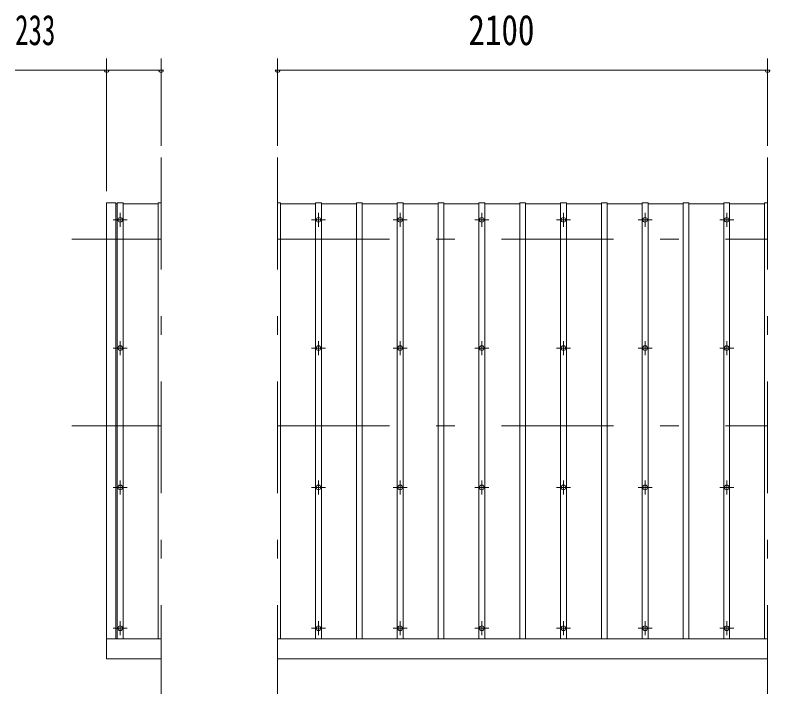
# Model space of a CAD drawing. Units: millimetres, scale not verified. Extents: x -23352 to 23352, y -10500 to 10500.
# Drawn here: x -18766 to -15531, y 6538 to 9448 of the extents above; entities that cross this region are included whole.
import ezdxf
from ezdxf.enums import TextEntityAlignment as Align

# ---------------------------------------------------------------- set-up
doc = ezdxf.new("R2010")
doc.units = ezdxf.units.MM
doc.header["$LTSCALE"] = 40
doc.linetypes.add('USER3', pattern=[24, 12, -5, 2, -5])
for name, color, linetype, lineweight in [('0-2_1-0BOLD', 7, 'Continuous', 18), ('0-3_1-2CENTER', 3, 'USER3', 18), ('0-4_1-4THIN', 4, 'Continuous', 18), ('0-5_1-5DIM', 3, 'Continuous', 18)]:
    doc.layers.add(name, color=color, linetype=linetype, lineweight=lineweight)
doc.styles.add('ＭＳ ゴシック', font='')
doc.styles.get('ＭＳ ゴシック').set_extended_font_data('MS Gothic')

msp = doc.modelspace()

# ---------------------------------------------------------------- linework, layer by layer
at = {"layer": '0-2_1-0BOLD'}
for p, q in [((-18140.69, 6774.16), (-18373.69, 6774.16)), ((-15540.69, 6774.16), (-17640.69, 6774.16)), ((-18373.69, 6687.67), (-18140.69, 6687.67)), ((-17640.69, 6687.67), (-15540.69, 6687.67))]:
    msp.add_line(p, q, dxfattribs=at)
msp.add_lwpolyline([(-18333.69, 6774.16), (-18333.69, 8642.67), (-18373.69, 8642.67), (-18373.69, 6687.67)], dxfattribs=at)
for centre in [(-18315.69, 8570.29), (-17465.69, 8570.29), (-17465.69, 8570.29), (-17115.69, 8570.29), (-16765.69, 8570.29), (-16415.69, 8570.29), (-16065.69, 8570.29), (-16065.69, 8570.29), (-15715.69, 8570.29), (-18315.69, 8020.59), (-17465.69, 8020.59), (-17465.69, 8020.59), (-17115.69, 8020.59), (-16765.69, 8020.59), (-16415.69, 8020.59), (-16065.69, 8020.59), (-16065.69, 8020.59), (-15715.69, 8020.59), (-18315.69, 7422.81), (-17465.69, 7422.81), (-17465.69, 7422.81), (-17115.69, 7422.81), (-16765.69, 7422.81), (-16415.69, 7422.81), (-16065.69, 7422.81), (-16065.69, 7422.81), (-15715.69, 7422.81), (-18315.69, 6819.1), (-17465.69, 6819.1), (-17465.69, 6819.1), (-17115.69, 6819.1), (-16765.69, 6819.1), (-16415.69, 6819.1), (-16065.69, 6819.1), (-16065.69, 6819.1), (-15715.69, 6819.1)]:
    msp.add_circle(centre, 10, dxfattribs=at)
at = {"layer": '0-3_1-2CENTER'}
for p, q in [((-18140.69, 8837.68), (-18140.69, 6537.67)), ((-17640.69, 8837.68), (-17640.69, 6537.67)), ((-15540.69, 8837.68), (-15540.69, 6537.67)), ((-18315.69, 8600.28), (-18315.69, 8540.28)), ((-17465.69, 8540.28), (-17465.69, 8600.28)), ((-17465.69, 8600.28), (-17465.69, 8540.28)), ((-17115.69, 8540.28), (-17115.69, 8600.28)), ((-16765.69, 8600.28), (-16765.69, 8540.28)), ((-16415.69, 8600.28), (-16415.69, 8540.28)), ((-16065.69, 8540.28), (-16065.69, 8600.28)), ((-16065.69, 8600.28), (-16065.69, 8540.28)), ((-15715.69, 8600.28), (-15715.69, 8540.28)), ((-18345.69, 8570.29), (-18285.69, 8570.29)), ((-17495.69, 8570.29), (-17435.69, 8570.29)), ((-17085.69, 8570.29), (-17145.69, 8570.29)), ((-16795.69, 8570.29), (-16735.69, 8570.29)), ((-16445.69, 8570.29), (-16385.69, 8570.29)), ((-16095.69, 8570.29), (-16035.69, 8570.29)), ((-15745.69, 8570.29), (-15685.69, 8570.29)), ((-18523.69, 8487.67), (-18140.69, 8487.67)), ((-17640.69, 8487.67), (-15540.69, 8487.67)), ((-18315.69, 7990.59), (-18315.69, 8050.59)), ((-17465.69, 8050.59), (-17465.69, 7990.59)), ((-17465.69, 7990.59), (-17465.69, 8050.59)), ((-17115.69, 8050.59), (-17115.69, 7990.59)), ((-16765.69, 7990.59), (-16765.69, 8050.59)), ((-16415.69, 7990.59), (-16415.69, 8050.59)), ((-16065.69, 8050.59), (-16065.69, 7990.59)), ((-16065.69, 7990.59), (-16065.69, 8050.59)), ((-15715.69, 7990.59), (-15715.69, 8050.59)), ((-18285.69, 8020.59), (-18345.69, 8020.59)), ((-17435.69, 8020.59), (-17495.69, 8020.59)), ((-17085.69, 8020.59), (-17145.69, 8020.59)), ((-16795.69, 8020.59), (-16735.69, 8020.59)), ((-16445.69, 8020.59), (-16385.69, 8020.59)), ((-16035.69, 8020.59), (-16095.69, 8020.59)), ((-15745.69, 8020.59), (-15685.69, 8020.59)), ((-18523.69, 7687.67), (-18140.69, 7687.67)), ((-17640.69, 7687.67), (-15540.69, 7687.67)), ((-18315.69, 7392.8), (-18315.69, 7452.81)), ((-17465.69, 7452.81), (-17465.69, 7392.8)), ((-17465.69, 7392.8), (-17465.69, 7452.81)), ((-17115.69, 7452.81), (-17115.69, 7392.8)), ((-16765.69, 7392.8), (-16765.69, 7452.81)), ((-16415.69, 7392.8), (-16415.69, 7452.81)), ((-16065.69, 7452.81), (-16065.69, 7392.8)), ((-16065.69, 7392.8), (-16065.69, 7452.81)), ((-15715.69, 7392.8), (-15715.69, 7452.81)), ((-18285.69, 7422.81), (-18345.69, 7422.81)), ((-17435.69, 7422.81), (-17495.69, 7422.81)), ((-17085.69, 7422.81), (-17145.69, 7422.81)), ((-16795.69, 7422.81), (-16735.69, 7422.81)), ((-16445.69, 7422.81), (-16385.69, 7422.81)), ((-16035.69, 7422.81), (-16095.69, 7422.81)), ((-15745.69, 7422.81), (-15685.69, 7422.81)), ((-18315.69, 6849.1), (-18315.69, 6789.1)), ((-17465.69, 6849.1), (-17465.69, 6789.1)), ((-17465.69, 6789.1), (-17465.69, 6849.1)), ((-17115.69, 6849.1), (-17115.69, 6789.1)), ((-16765.69, 6789.1), (-16765.69, 6849.1)), ((-16415.69, 6789.1), (-16415.69, 6849.1)), ((-16065.69, 6849.1), (-16065.69, 6789.1)), ((-16065.69, 6789.1), (-16065.69, 6849.1)), ((-15715.69, 6789.1), (-15715.69, 6849.1)), ((-18285.69, 6819.1), (-18345.69, 6819.1)), ((-17495.69, 6819.1), (-17435.69, 6819.1)), ((-17145.69, 6819.1), (-17085.69, 6819.1)), ((-16795.69, 6819.1), (-16735.69, 6819.1)), ((-16445.69, 6819.1), (-16385.69, 6819.1)), ((-16095.69, 6819.1), (-16035.69, 6819.1)), ((-15745.69, 6819.1), (-15685.69, 6819.1))]:
    msp.add_line(p, q, dxfattribs=at)
at = {"layer": '0-4_1-4THIN'}
for p, q in [((-18153.19, 8642.67), (-18153.19, 6774.16)), ((-18153.19, 8642.67), (-18153.19, 6774.16)), ((-18140.69, 8642.67), (-18153.19, 8642.67)), ((-17628.19, 8642.67), (-17640.69, 8642.67)), ((-17628.19, 6774.16), (-17628.19, 8642.67)), ((-17628.19, 6774.16), (-17628.19, 8642.67)), ((-17478.19, 8642.67), (-17478.19, 6774.16)), ((-17453.19, 6774.16), (-17453.19, 8642.67)), ((-17453.19, 6774.16), (-17453.19, 8642.67)), ((-16253.19, 8642.67), (-16253.19, 6774.16)), ((-16253.19, 8642.67), (-16253.19, 6774.16)), ((-16228.19, 6774.16), (-16228.19, 8642.67)), ((-16078.19, 8642.67), (-16078.19, 6774.16)), ((-16078.19, 8642.67), (-16078.19, 6774.16)), ((-16053.19, 6774.16), (-16053.19, 8642.67)), ((-15553.19, 8642.67), (-15553.19, 6774.16)), ((-15540.69, 8642.67), (-15553.19, 8642.67)), ((-18328.19, 8638.43), (-18333.69, 8638.43)), ((-18303.19, 8638.43), (-18153.19, 8638.43)), ((-17628.19, 8638.43), (-17478.19, 8638.43)), ((-17453.19, 8638.43), (-17303.19, 8638.43)), ((-17278.19, 8638.43), (-17128.19, 8638.43)), ((-17103.19, 8638.43), (-16953.19, 8638.43)), ((-16928.19, 8638.43), (-16778.19, 8638.43)), ((-16753.19, 8638.43), (-16603.19, 8638.43)), ((-16578.19, 8638.43), (-16428.19, 8638.43)), ((-16403.19, 8638.43), (-16253.19, 8638.43)), ((-16228.19, 8638.43), (-16078.19, 8638.43)), ((-16053.19, 8638.43), (-15903.19, 8638.43)), ((-15878.19, 8638.43), (-15728.19, 8638.43)), ((-15703.19, 8638.43), (-15553.19, 8638.43))]:
    msp.add_line(p, q, dxfattribs=at)
for points in [[(-18303.19, 6774.16), (-18303.19, 8642.67), (-18328.19, 8642.67), (-18328.19, 6774.16)], [(-17453.19, 8642.67), (-17478.19, 8642.67), (-17478.19, 6774.16)], [(-17278.19, 6774.16), (-17278.19, 8642.67), (-17303.19, 8642.67), (-17303.19, 6774.16)], [(-17103.19, 6774.16), (-17103.19, 8642.67), (-17128.19, 8642.67), (-17128.19, 6774.16)], [(-16928.19, 6774.16), (-16928.19, 8642.67), (-16953.19, 8642.67), (-16953.19, 6774.16)], [(-16753.19, 6774.16), (-16753.19, 8642.67), (-16778.19, 8642.67), (-16778.19, 6774.16)], [(-16578.19, 6774.16), (-16578.19, 8642.67), (-16603.19, 8642.67), (-16603.19, 6774.16)], [(-16403.19, 6774.16), (-16403.19, 8642.67), (-16428.19, 8642.67), (-16428.19, 6774.16)], [(-16228.19, 6774.16), (-16228.19, 8642.67), (-16253.19, 8642.67)], [(-16053.19, 6774.16), (-16053.19, 8642.67), (-16078.19, 8642.67)], [(-15878.19, 6774.16), (-15878.19, 8642.67), (-15903.19, 8642.67), (-15903.19, 6774.16)], [(-15703.19, 6774.16), (-15703.19, 8642.67), (-15728.19, 8642.67), (-15728.19, 6774.16)]]:
    msp.add_lwpolyline(points, dxfattribs=at)
at = {"layer": '0-5_1-5DIM'}
for p, q in [((-18373.69, 9262.48), (-18373.69, 8762.48)), ((-18373.69, 9262.48), (-18373.69, 8692.67)), ((-18140.69, 9262.48), (-18140.69, 8912.48)), ((-18140.69, 9262.48), (-18140.69, 8887.68)), ((-17640.69, 9262.48), (-17640.69, 8887.68)), ((-15540.69, 8912.48), (-15540.69, 9262.48)), ((-15540.69, 9262.48), (-15540.69, 8887.68)), ((-18373.69, 9212.48), (-18766.19, 9212.48)), ((-18363.69, 9212.48), (-18383.69, 9212.48)), ((-18363.69, 9212.48), (-18383.69, 9212.48)), ((-18373.69, 9212.48), (-18140.69, 9212.48)), ((-18130.69, 9212.48), (-18150.69, 9212.48)), ((-18130.69, 9212.48), (-18150.69, 9212.48)), ((-17630.69, 9212.48), (-17650.69, 9212.48)), ((-17640.69, 9212.48), (-15540.69, 9212.48)), ((-15530.69, 9212.48), (-15550.69, 9212.48)), ((-15530.69, 9212.48), (-15550.69, 9212.48))]:
    msp.add_line(p, q, dxfattribs=at)
for centre in [(-18373.69, 9212.48), (-18373.69, 9212.48), (-18140.69, 9212.48), (-18140.69, 9212.48), (-17640.69, 9212.48), (-15540.69, 9212.48), (-15540.69, 9212.48)]:
    msp.add_arc(centre, 10, 180, 0, dxfattribs=at)

# ---------------------------------------------------------------- texts
at = {"layer": '0-5_1-5DIM', "color": 7, "style": 'ＭＳ ゴシック'}
for s, width, p in [('233', 0.65, (-18766.19, 9280.25)), ('2100', 0.8, (-16823.19, 9280.25))]:
    msp.add_text(s, height=130.2, dxfattribs=dict(at, width=width)).set_placement(p, align=Align.BOTTOM_LEFT)

doc.saveas('drawing.dxf')
